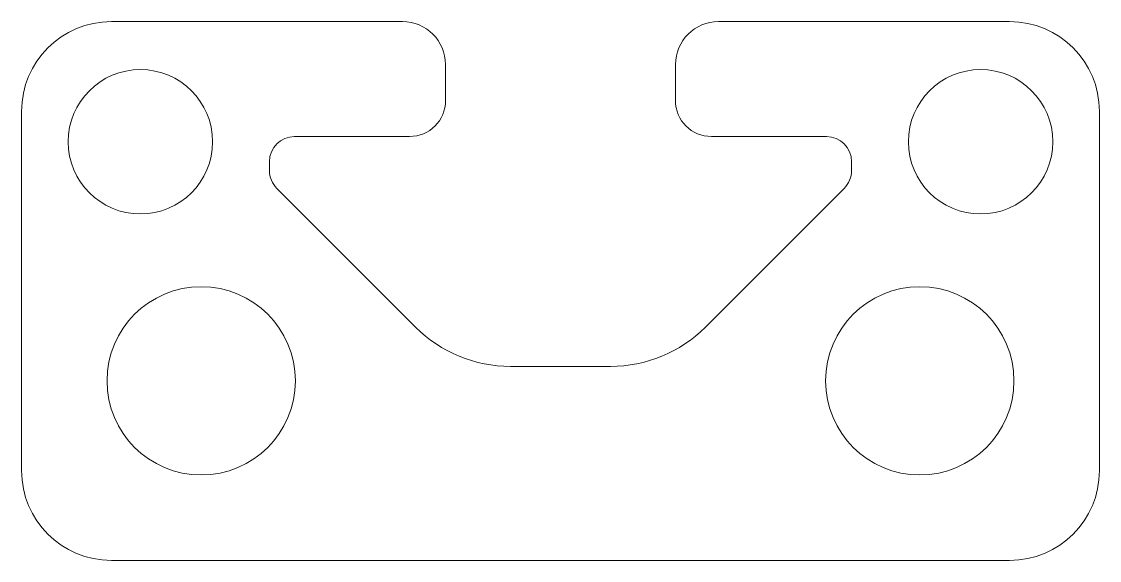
# Model space of a CAD drawing. Header units: inches. Extents: x -0.75 to 0.75, y -0.38 to 0.38.
import ezdxf

# ---------------------------------------------------------------- set-up
doc = ezdxf.new("R2010")
doc.units = ezdxf.units.IN
doc.header["$MEASUREMENT"] = 0

msp = doc.modelspace()

# ---------------------------------------------------------------- linework, layer by layer
at = {"color": 7, "linetype": 'Continuous', "lineweight": 15}
for p, q in [((-0.22, 0.375), (-0.625, 0.375)), ((0.625, 0.375), (0.22, 0.375)), ((-0.16, 0.265), (-0.16, 0.315)), ((0.16, 0.315), (0.16, 0.265)), ((-0.75, 0.25), (-0.75, -0.25)), ((0.75, -0.25), (0.75, 0.25)), ((-0.37, 0.215), (-0.21, 0.215)), ((0.21, 0.215), (0.37, 0.215)), ((-0.405, 0.1675), (-0.405, 0.18)), ((0.405, 0.18), (0.405, 0.1675)), ((-0.2017, -0.0502), (-0.3947, 0.1428)), ((0.3947, 0.1428), (0.2017, -0.0502)), ((0.0695, -0.105), (-0.0695, -0.105)), ((-0.625, -0.375), (0.625, -0.375))]:
    msp.add_line(p, q, dxfattribs=at)
for centre, radius in [((-0.5846, 0.2077), 0.1005), ((0.5846, 0.2077), 0.1005), ((-0.5, -0.125), 0.131), ((0.5, -0.125), 0.131)]:
    msp.add_circle(centre, radius, dxfattribs=at)
for centre, radius, start, end in [((0.625, 0.25), 0.125, 0, 90), ((-0.625, 0.25), 0.125, 90, 180), ((-0.22, 0.315), 0.06, 0, 90), ((0.22, 0.315), 0.06, 90, 180), ((-0.21, 0.265), 0.05, 270, 0), ((0.21, 0.265), 0.05, 180, 270), ((-0.37, 0.18), 0.035, 90, 180), ((0.37, 0.18), 0.035, 0, 90), ((-0.37, 0.1675), 0.035, 180, 225), ((0.37, 0.1675), 0.035, 315, 0), ((-0.0695, 0.082), 0.187, 225, 270), ((0.0695, 0.082), 0.187, 270, 315), ((-0.625, -0.25), 0.125, 180, 270), ((0.625, -0.25), 0.125, 270, 0)]:
    msp.add_arc(centre, radius, start, end, dxfattribs=at)

doc.saveas('drawing.dxf')
